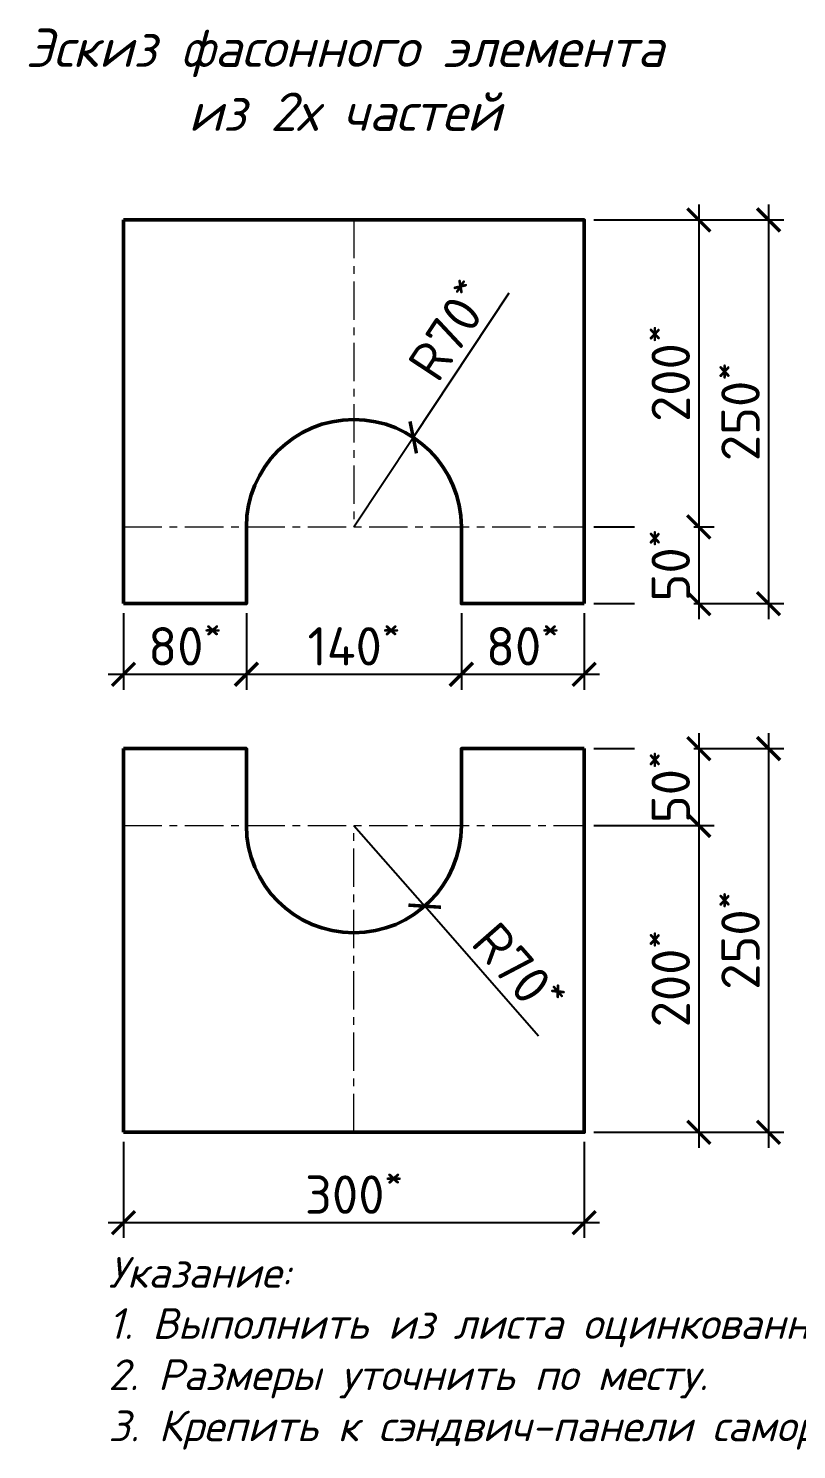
# Model space of a CAD drawing. Header units: millimetres. Extents: x -330955 to 144729, y -76510 to 25340.
# Drawn here: x 72994 to 73495, y -61773 to -60847 of the extents above; entities that cross this region are included whole.
import ezdxf

# ---------------------------------------------------------------- set-up
doc = ezdxf.new("R2010")
doc.units = ezdxf.units.MM
doc.header["$LTSCALE"] = 20
doc.linetypes.add('осевая', pattern=[2, 1.25, -0.25, 0.25, -0.25])
doc.layers.get('0').update_dxf_attribs({"lineweight": 0})
doc.layers.get('Defpoints').update_dxf_attribs({"color": 4})
doc.layers.add('_Осевая', color=30, linetype='осевая', lineweight=9)
doc.layers.add('_Размер', color=92, linetype='Continuous', lineweight=15)
doc.layers.add('PDF _Текст', color=7, linetype='Continuous')
doc.layers.add('S-WALL', color=7, linetype='Continuous')
doc.styles.add('PDF ISOCPEUR', font='isocpeur.ttf')
doc.styles.add('PDF ISOCPEUR Italic', font='isocpeui.ttf')
doc.dimstyles.new('СПДС размеры', dxfattribs={"dimscale": 100, "dimtxt": 2.5, "dimasz": 1.5, "dimexe": 1, "dimexo": 0.625, "dimgap": 1, "dimtad": 1, "dimdec": 0, "dimtxsty": 'PDF ISOCPEUR', "dimblk": 'ARCHTICK', "dimcen": 2.5, "dimdle": 1, "dimadec": 0, "dimazin": 2, "dimtfac": 0.75, "dimtdec": 0, "dimtmove": 1, "dimatfit": 3, "dimfxl": 1, "dimtfill": 1, "dimtolj": 1, "dimarcsym": 1})

# ---------------------------------------------------------------- blocks, each defined once
blk = doc.blocks.new('_ARCHTICK')
at = {"color": 0, "linetype": 'ByBlock', "const_width": 0.15}
blk.add_lwpolyline([(-0.5, -0.5), (0.5, 0.5)], dxfattribs=at)
blk = doc.blocks.new('*D1272')
at = {"layer": '_Размер', "color": 0, "lineweight": -2, "ltscale": 10, "transparency": 16777216}
for p, q in [((73431.06, -60961.88), (73431.06, -61181.88)), ((73362.68, -60971.88), (73441.06, -60971.88)), ((73362.68, -61171.88), (73441.06, -61171.88))]:
    blk.add_line(p, q, dxfattribs=at)
at = {"layer": 'Defpoints', "color": 0, "ltscale": 10, "transparency": 16777216}
for p in [(73356.43, -60971.88), (73356.43, -61171.88), (73431.06, -61171.88)]:
    blk.add_point(p, dxfattribs=at)
at = {"layer": '_Размер', "color": 0, "lineweight": -2, "ltscale": 10, "transparency": 16777216, "xscale": 15, "yscale": 15, "zscale": 15}
for p, rotation in [((73431.06, -60971.88), 90), ((73431.06, -61171.88), 270)]:
    blk.add_blockref('_ARCHTICK', p, dxfattribs=dict(at, rotation=rotation))
at = {"layer": '_Размер', "color": 0, "ltscale": 10, "transparency": 16777216, "insert": (73408.56, -61071.88), "char_height": 25, "attachment_point": 5, "rotation": 90, "style": 'PDF ISOCPEUR', "bg_fill": 3, "box_fill_scale": 1.1, "bg_fill_color": 256, "bg_fill_true_color": 13158600, "bg_fill_transparency": 0}
blk.add_mtext('\\A1;200{\\H0.7x;\\S*^ ;}', dxfattribs=at)
blk = doc.blocks.new('*D1273')
at = {"layer": '_Размер', "color": 0, "lineweight": -2, "ltscale": 10, "transparency": 16777216}
for p, q in [((73431.06, -61161.88), (73431.06, -61231.88)), ((73362.68, -61171.88), (73441.06, -61171.88)), ((73362.68, -61221.88), (73441.06, -61221.88))]:
    blk.add_line(p, q, dxfattribs=at)
at = {"layer": 'Defpoints', "color": 0, "ltscale": 10, "transparency": 16777216}
for p in [(73356.43, -61171.88), (73356.43, -61221.88)]:
    blk.add_point(p, dxfattribs=at)
at = {"layer": '_Размер', "color": 0, "ltscale": 10, "transparency": 16777216, "insert": (73408.56, -61196.88), "char_height": 25, "attachment_point": 5, "rotation": 90, "style": 'PDF ISOCPEUR', "bg_fill": 3, "box_fill_scale": 1.1, "bg_fill_color": 256, "bg_fill_true_color": 13158600, "bg_fill_transparency": 0}
blk.add_mtext('\\A1;50{\\H0.7x;\\S*^ ;}', dxfattribs=at)
at = {"layer": 'Defpoints', "color": 0, "ltscale": 10, "transparency": 16777216}
blk.add_point((73431.06, -61221.88), dxfattribs=at)
at = {"layer": '_Размер', "color": 0, "lineweight": -2, "ltscale": 10, "transparency": 16777216, "xscale": 15, "yscale": 15, "zscale": 15}
for p, rotation in [((73431.06, -61171.88), 90), ((73431.06, -61221.88), 270)]:
    blk.add_blockref('_ARCHTICK', p, dxfattribs=dict(at, rotation=rotation))
blk = doc.blocks.new('*D1274')
at = {"layer": '_Размер', "color": 0, "lineweight": -2, "ltscale": 10, "transparency": 16777216}
for p, q in [((73476.49, -60961.88), (73476.49, -61231.88)), ((73437.31, -60971.88), (73486.49, -60971.88)), ((73437.31, -61221.88), (73486.49, -61221.88))]:
    blk.add_line(p, q, dxfattribs=at)
at = {"layer": 'Defpoints', "color": 0, "ltscale": 10, "transparency": 16777216}
for p in [(73431.06, -60971.88), (73431.06, -61221.88), (73476.49, -61221.88)]:
    blk.add_point(p, dxfattribs=at)
at = {"layer": '_Размер', "color": 0, "lineweight": -2, "ltscale": 10, "transparency": 16777216, "xscale": 15, "yscale": 15, "zscale": 15}
for p, rotation in [((73476.49, -60971.88), 90), ((73476.49, -61221.88), 270)]:
    blk.add_blockref('_ARCHTICK', p, dxfattribs=dict(at, rotation=rotation))
at = {"layer": '_Размер', "color": 0, "ltscale": 10, "transparency": 16777216, "insert": (73453.99, -61096.88), "char_height": 25, "attachment_point": 5, "rotation": 90, "style": 'PDF ISOCPEUR', "bg_fill": 3, "box_fill_scale": 1.1, "bg_fill_color": 256, "bg_fill_true_color": 13158600, "bg_fill_transparency": 0}
blk.add_mtext('\\A1;250{\\H0.7x;\\S*^ ;}', dxfattribs=at)
blk = doc.blocks.new('*D1275')
at = {"layer": '_Размер', "color": 0, "lineweight": -2, "ltscale": 10, "transparency": 16777216}
for p, q in [((73276.43, -61228.13), (73276.43, -61277.93)), ((73356.43, -61228.13), (73356.43, -61277.93)), ((73266.43, -61267.93), (73366.43, -61267.93))]:
    blk.add_line(p, q, dxfattribs=at)
at = {"layer": 'Defpoints', "color": 0, "ltscale": 10, "transparency": 16777216}
for p in [(73276.43, -61221.88), (73356.43, -61221.88), (73356.43, -61267.93)]:
    blk.add_point(p, dxfattribs=at)
at = {"layer": '_Размер', "color": 0, "lineweight": -2, "ltscale": 10, "transparency": 16777216, "xscale": 15, "yscale": 15, "zscale": 15, "rotation": 180}
blk.add_blockref('_ARCHTICK', (73276.43, -61267.93), dxfattribs=at)
at = {"layer": '_Размер', "color": 0, "lineweight": -2, "ltscale": 10, "transparency": 16777216, "xscale": 15, "yscale": 15, "zscale": 15}
blk.add_blockref('_ARCHTICK', (73356.43, -61267.93), dxfattribs=at)
at = {"layer": '_Размер', "color": 0, "ltscale": 10, "transparency": 16777216, "insert": (73316.43, -61245.43), "char_height": 25, "attachment_point": 5, "style": 'PDF ISOCPEUR', "bg_fill": 3, "box_fill_scale": 1.1, "bg_fill_color": 256, "bg_fill_true_color": 13158600, "bg_fill_transparency": 0}
blk.add_mtext('\\A1;80{\\H0.7x;\\S*^ ;}', dxfattribs=at)
blk = doc.blocks.new('*D1276')
at = {"layer": '_Размер', "color": 0, "lineweight": -2, "ltscale": 10, "transparency": 16777216}
for p, q in [((73056.43, -61228.13), (73056.43, -61277.93)), ((73136.43, -61228.13), (73136.43, -61277.93)), ((73046.43, -61267.93), (73146.43, -61267.93))]:
    blk.add_line(p, q, dxfattribs=at)
at = {"layer": 'Defpoints', "color": 0, "ltscale": 10, "transparency": 16777216}
for p in [(73056.43, -61221.88), (73136.43, -61221.88), (73136.43, -61267.93)]:
    blk.add_point(p, dxfattribs=at)
at = {"layer": '_Размер', "color": 0, "lineweight": -2, "ltscale": 10, "transparency": 16777216, "xscale": 15, "yscale": 15, "zscale": 15, "rotation": 180}
blk.add_blockref('_ARCHTICK', (73056.43, -61267.93), dxfattribs=at)
at = {"layer": '_Размер', "color": 0, "lineweight": -2, "ltscale": 10, "transparency": 16777216, "xscale": 15, "yscale": 15, "zscale": 15}
blk.add_blockref('_ARCHTICK', (73136.43, -61267.93), dxfattribs=at)
at = {"layer": '_Размер', "color": 0, "ltscale": 10, "transparency": 16777216, "insert": (73096.43, -61245.43), "char_height": 25, "attachment_point": 5, "style": 'PDF ISOCPEUR', "bg_fill": 3, "box_fill_scale": 1.1, "bg_fill_color": 256, "bg_fill_true_color": 13158600, "bg_fill_transparency": 0}
blk.add_mtext('\\A1;80{\\H0.7x;\\S*^ ;}', dxfattribs=at)
blk = doc.blocks.new('*D1277')
at = {"layer": '_Размер', "color": 0, "lineweight": -2, "ltscale": 10, "transparency": 16777216}
for p, q in [((73136.43, -61228.13), (73136.43, -61277.93)), ((73276.43, -61228.13), (73276.43, -61277.93)), ((73126.43, -61267.93), (73286.43, -61267.93))]:
    blk.add_line(p, q, dxfattribs=at)
at = {"layer": 'Defpoints', "color": 0, "ltscale": 10, "transparency": 16777216}
for p in [(73136.43, -61221.88), (73276.43, -61221.88), (73276.43, -61267.93)]:
    blk.add_point(p, dxfattribs=at)
at = {"layer": '_Размер', "color": 0, "lineweight": -2, "ltscale": 10, "transparency": 16777216, "xscale": 15, "yscale": 15, "zscale": 15, "rotation": 180}
blk.add_blockref('_ARCHTICK', (73136.43, -61267.93), dxfattribs=at)
at = {"layer": '_Размер', "color": 0, "lineweight": -2, "ltscale": 10, "transparency": 16777216, "xscale": 15, "yscale": 15, "zscale": 15}
blk.add_blockref('_ARCHTICK', (73276.43, -61267.93), dxfattribs=at)
at = {"layer": '_Размер', "color": 0, "ltscale": 10, "transparency": 16777216, "insert": (73206.43, -61245.43), "char_height": 25, "attachment_point": 5, "style": 'PDF ISOCPEUR', "bg_fill": 3, "box_fill_scale": 1.1, "bg_fill_color": 256, "bg_fill_true_color": 13158600, "bg_fill_transparency": 0}
blk.add_mtext('\\A1;140{\\H0.7x;\\S*^ ;}', dxfattribs=at)
blk = doc.blocks.new('*D1278')
at = {"layer": '_Размер', "color": 0, "lineweight": -2, "ltscale": 10, "transparency": 16777216}
for p in [(73307.26, -61019.67), (73206.43, -61171.88)]:
    blk.add_line(p, (73245.09, -61113.53), dxfattribs=at)
at = {"layer": 'Defpoints', "color": 0, "ltscale": 10, "transparency": 16777216}
for p in [(73245.09, -61113.53), (73206.43, -61171.88)]:
    blk.add_point(p, dxfattribs=at)
at = {"layer": '_Размер', "color": 0, "lineweight": -2, "ltscale": 10, "transparency": 16777216, "xscale": 15, "yscale": 15, "zscale": 15, "rotation": 236.4801620671795}
blk.add_blockref('_ARCHTICK', (73245.09, -61113.53), dxfattribs=at)
at = {"layer": '_Размер', "color": 0, "ltscale": 10, "transparency": 16777216, "insert": (73265.7, -61041.67), "char_height": 25, "attachment_point": 5, "rotation": 56.48016, "style": 'PDF ISOCPEUR', "bg_fill": 3, "box_fill_scale": 1.1, "bg_fill_color": 256, "bg_fill_true_color": 13158600, "bg_fill_transparency": 0}
blk.add_mtext('\\A1;R70{\\H0.7x;\\S*^ ;}', dxfattribs=at)
blk = doc.blocks.new('*D1279')
at = {"layer": '_Размер', "color": 0, "lineweight": -2, "ltscale": 10, "transparency": 16777216}
for p in [(73206.43, -61366.33), (73326.73, -61503.67)]:
    blk.add_line(p, (73252.56, -61418.99), dxfattribs=at)
at = {"layer": 'Defpoints', "color": 0, "ltscale": 10, "transparency": 16777216}
for p in [(73206.43, -61366.33), (73252.56, -61418.99)]:
    blk.add_point(p, dxfattribs=at)
at = {"layer": '_Размер', "color": 0, "lineweight": -2, "ltscale": 10, "transparency": 16777216, "xscale": 15, "yscale": 15, "zscale": 15, "rotation": 131.2158553178141}
blk.add_blockref('_ARCHTICK', (73252.56, -61418.99), dxfattribs=at)
at = {"layer": '_Размер', "color": 0, "ltscale": 10, "transparency": 16777216, "insert": (73316.45, -61457.79), "char_height": 25, "attachment_point": 5, "rotation": 311.21586, "style": 'PDF ISOCPEUR', "bg_fill": 3, "box_fill_scale": 1.1, "bg_fill_color": 256, "bg_fill_true_color": 13158600, "bg_fill_transparency": 0}
blk.add_mtext('\\A1;R70{\\H0.7x;\\S*^ ;}', dxfattribs=at)
at = {"layer": '_Размер', "color": 0, "lineweight": -2, "ltscale": 10, "transparency": 16777216}
blk.add_arc((73206.43, -61366.33), 70, 303.03074, 354.88431, dxfattribs=at)
blk = doc.blocks.new('*D1280')
at = {"layer": '_Размер', "color": 0, "lineweight": -2, "ltscale": 10, "transparency": 16777216}
for p, q in [((73056.43, -61572.58), (73056.43, -61635.17)), ((73356.43, -61572.58), (73356.43, -61635.17)), ((73046.43, -61625.17), (73366.43, -61625.17))]:
    blk.add_line(p, q, dxfattribs=at)
at = {"layer": 'Defpoints', "color": 0, "ltscale": 10, "transparency": 16777216}
for p in [(73056.43, -61566.33), (73356.43, -61566.33), (73356.43, -61625.17)]:
    blk.add_point(p, dxfattribs=at)
at = {"layer": '_Размер', "color": 0, "lineweight": -2, "ltscale": 10, "transparency": 16777216, "xscale": 15, "yscale": 15, "zscale": 15, "rotation": 180}
blk.add_blockref('_ARCHTICK', (73056.43, -61625.17), dxfattribs=at)
at = {"layer": '_Размер', "color": 0, "lineweight": -2, "ltscale": 10, "transparency": 16777216, "xscale": 15, "yscale": 15, "zscale": 15}
blk.add_blockref('_ARCHTICK', (73356.43, -61625.17), dxfattribs=at)
at = {"layer": '_Размер', "color": 0, "ltscale": 10, "transparency": 16777216, "insert": (73206.43, -61602.67), "char_height": 25, "attachment_point": 5, "style": 'PDF ISOCPEUR', "bg_fill": 3, "box_fill_scale": 1.1, "bg_fill_color": 256, "bg_fill_true_color": 13158600, "bg_fill_transparency": 0}
blk.add_mtext('\\A1;300{\\H0.7x;\\S*^ ;}', dxfattribs=at)
blk = doc.blocks.new('*D1283')
at = {"layer": '_Размер', "color": 0, "lineweight": -2, "ltscale": 10, "transparency": 16777216}
for p, q in [((73431.06, -61306.33), (73431.06, -61376.33)), ((73362.68, -61316.33), (73441.06, -61316.33)), ((73362.68, -61366.33), (73441.06, -61366.33))]:
    blk.add_line(p, q, dxfattribs=at)
at = {"layer": 'Defpoints', "color": 0, "ltscale": 10, "transparency": 16777216}
for p in [(73356.43, -61316.33), (73356.43, -61366.33)]:
    blk.add_point(p, dxfattribs=at)
at = {"layer": '_Размер', "color": 0, "ltscale": 10, "transparency": 16777216, "insert": (73408.56, -61341.33), "char_height": 25, "attachment_point": 5, "rotation": 90, "style": 'PDF ISOCPEUR', "bg_fill": 3, "box_fill_scale": 1.1, "bg_fill_color": 256, "bg_fill_true_color": 13158600, "bg_fill_transparency": 0}
blk.add_mtext('\\A1;50{\\H0.7x;\\S*^ ;}', dxfattribs=at)
at = {"layer": 'Defpoints', "color": 0, "ltscale": 10, "transparency": 16777216}
blk.add_point((73431.06, -61366.33), dxfattribs=at)
at = {"layer": '_Размер', "color": 0, "lineweight": -2, "ltscale": 10, "transparency": 16777216, "xscale": 15, "yscale": 15, "zscale": 15}
for p, rotation in [((73431.06, -61316.33), 90), ((73431.06, -61366.33), 270)]:
    blk.add_blockref('_ARCHTICK', p, dxfattribs=dict(at, rotation=rotation))
blk = doc.blocks.new('*D1281')
at = {"layer": '_Размер', "color": 0, "lineweight": -2, "ltscale": 10, "transparency": 16777216}
for p, q in [((73431.06, -61356.33), (73431.06, -61576.33)), ((73362.68, -61366.33), (73441.06, -61366.33)), ((73362.68, -61566.33), (73441.06, -61566.33))]:
    blk.add_line(p, q, dxfattribs=at)
at = {"layer": 'Defpoints', "color": 0, "ltscale": 10, "transparency": 16777216}
for p in [(73356.43, -61366.33), (73356.43, -61566.33), (73431.06, -61566.33)]:
    blk.add_point(p, dxfattribs=at)
at = {"layer": '_Размер', "color": 0, "lineweight": -2, "ltscale": 10, "transparency": 16777216, "xscale": 15, "yscale": 15, "zscale": 15}
for p, rotation in [((73431.06, -61366.33), 90), ((73431.06, -61566.33), 270)]:
    blk.add_blockref('_ARCHTICK', p, dxfattribs=dict(at, rotation=rotation))
at = {"layer": '_Размер', "color": 0, "ltscale": 10, "transparency": 16777216, "insert": (73408.56, -61466.33), "char_height": 25, "attachment_point": 5, "rotation": 90, "style": 'PDF ISOCPEUR', "bg_fill": 3, "box_fill_scale": 1.1, "bg_fill_color": 256, "bg_fill_true_color": 13158600, "bg_fill_transparency": 0}
blk.add_mtext('\\A1;200{\\H0.7x;\\S*^ ;}', dxfattribs=at)
blk = doc.blocks.new('*D1282')
at = {"layer": '_Размер', "color": 0, "lineweight": -2, "ltscale": 10, "transparency": 16777216}
for p, q in [((73476.49, -61306.33), (73476.49, -61576.33)), ((73437.31, -61316.33), (73486.49, -61316.33)), ((73437.31, -61566.33), (73486.49, -61566.33))]:
    blk.add_line(p, q, dxfattribs=at)
at = {"layer": 'Defpoints', "color": 0, "ltscale": 10, "transparency": 16777216}
for p in [(73431.06, -61316.33), (73431.06, -61566.33), (73476.49, -61566.33)]:
    blk.add_point(p, dxfattribs=at)
at = {"layer": '_Размер', "color": 0, "lineweight": -2, "ltscale": 10, "transparency": 16777216, "xscale": 15, "yscale": 15, "zscale": 15}
for p, rotation in [((73476.49, -61316.33), 90), ((73476.49, -61566.33), 270)]:
    blk.add_blockref('_ARCHTICK', p, dxfattribs=dict(at, rotation=rotation))
at = {"layer": '_Размер', "color": 0, "ltscale": 10, "transparency": 16777216, "insert": (73453.99, -61441.33), "char_height": 25, "attachment_point": 5, "rotation": 90, "style": 'PDF ISOCPEUR', "bg_fill": 3, "box_fill_scale": 1.1, "bg_fill_color": 256, "bg_fill_true_color": 13158600, "bg_fill_transparency": 0}
blk.add_mtext('\\A1;250{\\H0.7x;\\S*^ ;}', dxfattribs=at)

msp = doc.modelspace()

# ---------------------------------------------------------------- linework, layer by layer
at = {"layer": '_Осевая'}
for points in [[(73206.434, -60971.8846), (73206.434, -61171.8846)], [(73056.434, -61171.8846), (73356.434, -61171.8846)], [(73056.434, -61366.3299), (73356.434, -61366.3299)], [(73206.434, -61566.3299), (73206.434, -61366.3299)]]:
    msp.add_lwpolyline(points, dxfattribs=at)
at = {"layer": 'S-WALL', "lineweight": 50}
for points in [[(73056.434, -60971.8846), (73356.434, -60971.8846), (73356.434, -61221.8846)], [(73056.434, -61221.8846), (73056.434, -60971.8846)], [(73136.434, -61171.8846), (73136.434, -61221.8846), (73056.434, -61221.8846)], [(73276.434, -61171.8846), (73276.434, -61221.8846), (73356.434, -61221.8846)], [(73056.434, -61566.3299), (73356.434, -61566.3299), (73356.434, -61316.3299)], [(73056.434, -61316.3299), (73056.434, -61566.3299)], [(73136.434, -61366.3299), (73136.434, -61316.3299), (73056.434, -61316.3299)], [(73276.434, -61366.3299), (73276.434, -61316.3299), (73356.434, -61316.3299)]]:
    msp.add_lwpolyline(points, dxfattribs=at)
for centre, start, end in [((73206.434, -61171.8846), 0, 180), ((73206.434, -61366.3299), 180, 0)]:
    msp.add_arc(centre, 70, start, end, dxfattribs=at)

# ---------------------------------------------------------------- texts
at = {"layer": 'PDF _Текст', "style": 'PDF ISOCPEUR Italic'}
for s, insert, char_height, width, attachment_point in [('Эскиз фасонного элемента \\Pиз 2х частей', (73200.5593, -60880.5092), 25, 818.366111, 5), ('Указание: \\P1. Выполнить из листа оцинкованной стали t=0,5мм, окрашенного в RAL7047.\\P2. Размеры уточнить по месту.\\P3. Крепить к сэндвич-панели саморезами с прессшайбой 4,2х16 (19).', (73046.5134, -61647.5886), 20, 1044.469666, 1)]:
    msp.add_mtext(s, dxfattribs=dict(at, insert=insert, char_height=char_height, width=width, attachment_point=attachment_point))

# ---------------------------------------------------------------- next in the draw order: dimensions: what is measured, and where the dimension line sits
at = {"layer": '_Размер', "ltscale": 10}
dim = msp.add_linear_dim(base=(73431.0554, -61171.8846), p1=(73356.434, -60971.8846), p2=(73356.434, -61171.8846), angle=90, text='<>{\\H0.7x;\\S*^ ;}', dimstyle='СПДС размеры', override={"dimscale": 10}, dxfattribs=at)
dim.commit()
dim.dimension.update_dxf_attribs({"geometry": '*D1272', "text_midpoint": (73408.5554, -61071.8846)})
for center, mpoint, picture, middle in [((73206.434, -61171.8846), (73245.0898, -61113.5259), '*D1278', (73265.6986, -61041.6685)), ((73206.434, -61366.3299), (73252.5568, -61418.9862), '*D1279', (73316.4534, -61457.7861))]:
    dim = msp.add_radius_dim(center=center, mpoint=mpoint, text='<>{\\H0.7x;\\S*^ ;}', dimstyle='СПДС размеры', override={"dimscale": 10}, dxfattribs=at)
    dim.commit()
    dim.dimension.update_dxf_attribs({"geometry": picture, "text_midpoint": middle})
for base, p1, p2, picture, middle in [((73136.434, -61267.9347), (73056.434, -61221.8846), (73136.434, -61221.8846), '*D1276', (73096.434, -61245.4347)), ((73356.434, -61625.1661), (73056.434, -61566.3299), (73356.434, -61566.3299), '*D1280', (73206.434, -61602.6661))]:
    dim = msp.add_linear_dim(base=base, p1=p1, p2=p2, text='<>{\\H0.7x;\\S*^ ;}', dimstyle='СПДС размеры', override={"dimscale": 10}, dxfattribs=at)
    dim.commit()
    dim.dimension.update_dxf_attribs({"geometry": picture, "text_midpoint": middle})

# ---------------------------------------------------------------- next in the draw order: dimensions: what is measured, and where the dimension line sits
for base, p1, p2, picture, middle in [((73431.0554, -61221.8846), (73356.434, -61171.8846), (73356.434, -61221.8846), '*D1273', (73431.0554, -61196.8846)), ((73431.0554, -61366.3299), (73356.434, -61316.3299), (73356.434, -61366.3299), '*D1283', (73431.0554, -61341.3299))]:
    dim = msp.add_linear_dim(base=base, p1=p1, p2=p2, angle=90, text='<>{\\H0.7x;\\S*^ ;}', dimstyle='СПДС размеры', override={"dimscale": 10}, dxfattribs=at)
    dim.commit()
    dim.dimension.update_dxf_attribs({"geometry": picture, "text_midpoint": middle, "dimtype": 160})

# ---------------------------------------------------------------- next in the draw order: dimensions: what is measured, and where the dimension line sits
dim = msp.add_linear_dim(base=(73476.4911, -61221.8846), p1=(73431.0554, -60971.8846), p2=(73431.0554, -61221.8846), angle=90, text='<>{\\H0.7x;\\S*^ ;}', dimstyle='СПДС размеры', override={"dimscale": 10}, dxfattribs=at)
dim.commit()
dim.dimension.update_dxf_attribs({"geometry": '*D1274', "text_midpoint": (73453.9911, -61096.8846)})
dim = msp.add_linear_dim(base=(73356.434, -61267.9347), p1=(73276.434, -61221.8846), p2=(73356.434, -61221.8846), text='<>{\\H0.7x;\\S*^ ;}', dimstyle='СПДС размеры', override={"dimscale": 10}, dxfattribs=at)
dim.commit()
dim.dimension.update_dxf_attribs({"geometry": '*D1275', "text_midpoint": (73316.434, -61245.4347)})
dim = msp.add_linear_dim(base=(73431.0554, -61566.3299), p1=(73356.434, -61366.3299), p2=(73356.434, -61566.3299), angle=90, text='<>{\\H0.7x;\\S*^ ;}', dimstyle='СПДС размеры', override={"dimscale": 10}, dxfattribs=at)
dim.commit()
dim.dimension.update_dxf_attribs({"geometry": '*D1281', "text_midpoint": (73431.0554, -61466.3299), "dimtype": 160})

# ---------------------------------------------------------------- next in the draw order: dimensions: what is measured, and where the dimension line sits
dim = msp.add_linear_dim(base=(73276.434, -61267.9347), p1=(73136.434, -61221.8846), p2=(73276.434, -61221.8846), text='<>{\\H0.7x;\\S*^ ;}', dimstyle='СПДС размеры', override={"dimscale": 10}, dxfattribs=at)
dim.commit()
dim.dimension.update_dxf_attribs({"geometry": '*D1277', "text_midpoint": (73206.434, -61245.4347)})
dim = msp.add_linear_dim(base=(73476.4911, -61566.3299), p1=(73431.0554, -61316.3299), p2=(73431.0554, -61566.3299), angle=90, text='<>{\\H0.7x;\\S*^ ;}', dimstyle='СПДС размеры', override={"dimscale": 10}, dxfattribs=at)
dim.commit()
dim.dimension.update_dxf_attribs({"geometry": '*D1282', "text_midpoint": (73453.9911, -61441.3299)})

doc.saveas('drawing.dxf')
